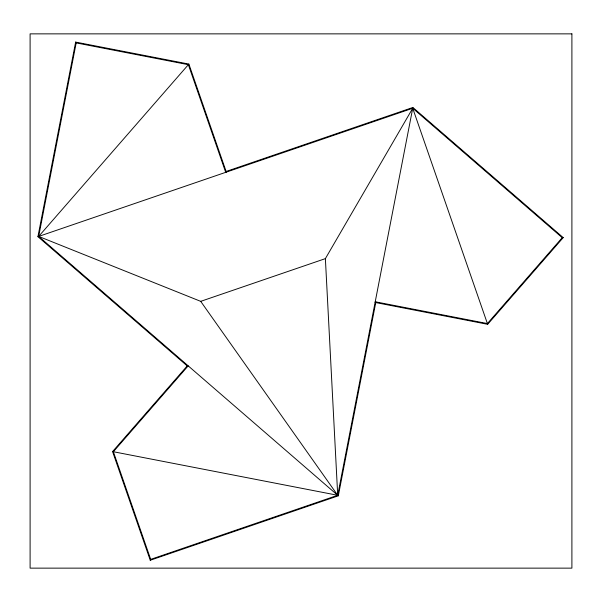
<?xml version="1.0" encoding="UTF-8"?>
<svg xmlns="http://www.w3.org/2000/svg" width="602" height="602" viewBox="0 0 602 602"><rect width="100%" height="100%" fill="white"/><g stroke="black" fill="none" stroke-linecap="round" stroke-linejoin="round"><path stroke-width="0.9" d="M187.673 365.406L112.574 451.575L150.259 560.244L338.309 495.815L375.889 301.903M187.741 366.37L37.926 236.676L75.641 42.095L188.885 64.083L226.344 172.112M75.641 42.095L76.183 42.9L38.678 236.42L37.926 236.676M338.309 495.815L337.714 495.296L412.874 107.472L563.209 237.617L487.658 324.305L375.091 302.445M412.874 107.472L226.126 171.465L225.705 172.338L188.366 64.685L76.183 42.9M150.259 560.244L150.688 559.378L337.714 495.296L325.381 258.627L412.724 108.247L562.245 237.685L563.209 237.617M188.885 64.083L38.678 236.42L337.714 495.296L112.574 451.575M562.245 237.685L487.402 323.56L375.219 301.775L375.761 302.573M225.479 171.69L226.126 171.465M487.658 324.305L412.724 108.247L38.678 236.42L200.699 301.346L325.381 258.627M187.23 365.926L188.193 365.858L113.349 451.726L150.688 559.378M200.699 301.346L337.714 495.296M571.9 33.862L30.1 33.862L30.1 568.137L571.9 568.137L571.9 33.862"/></g></svg>
